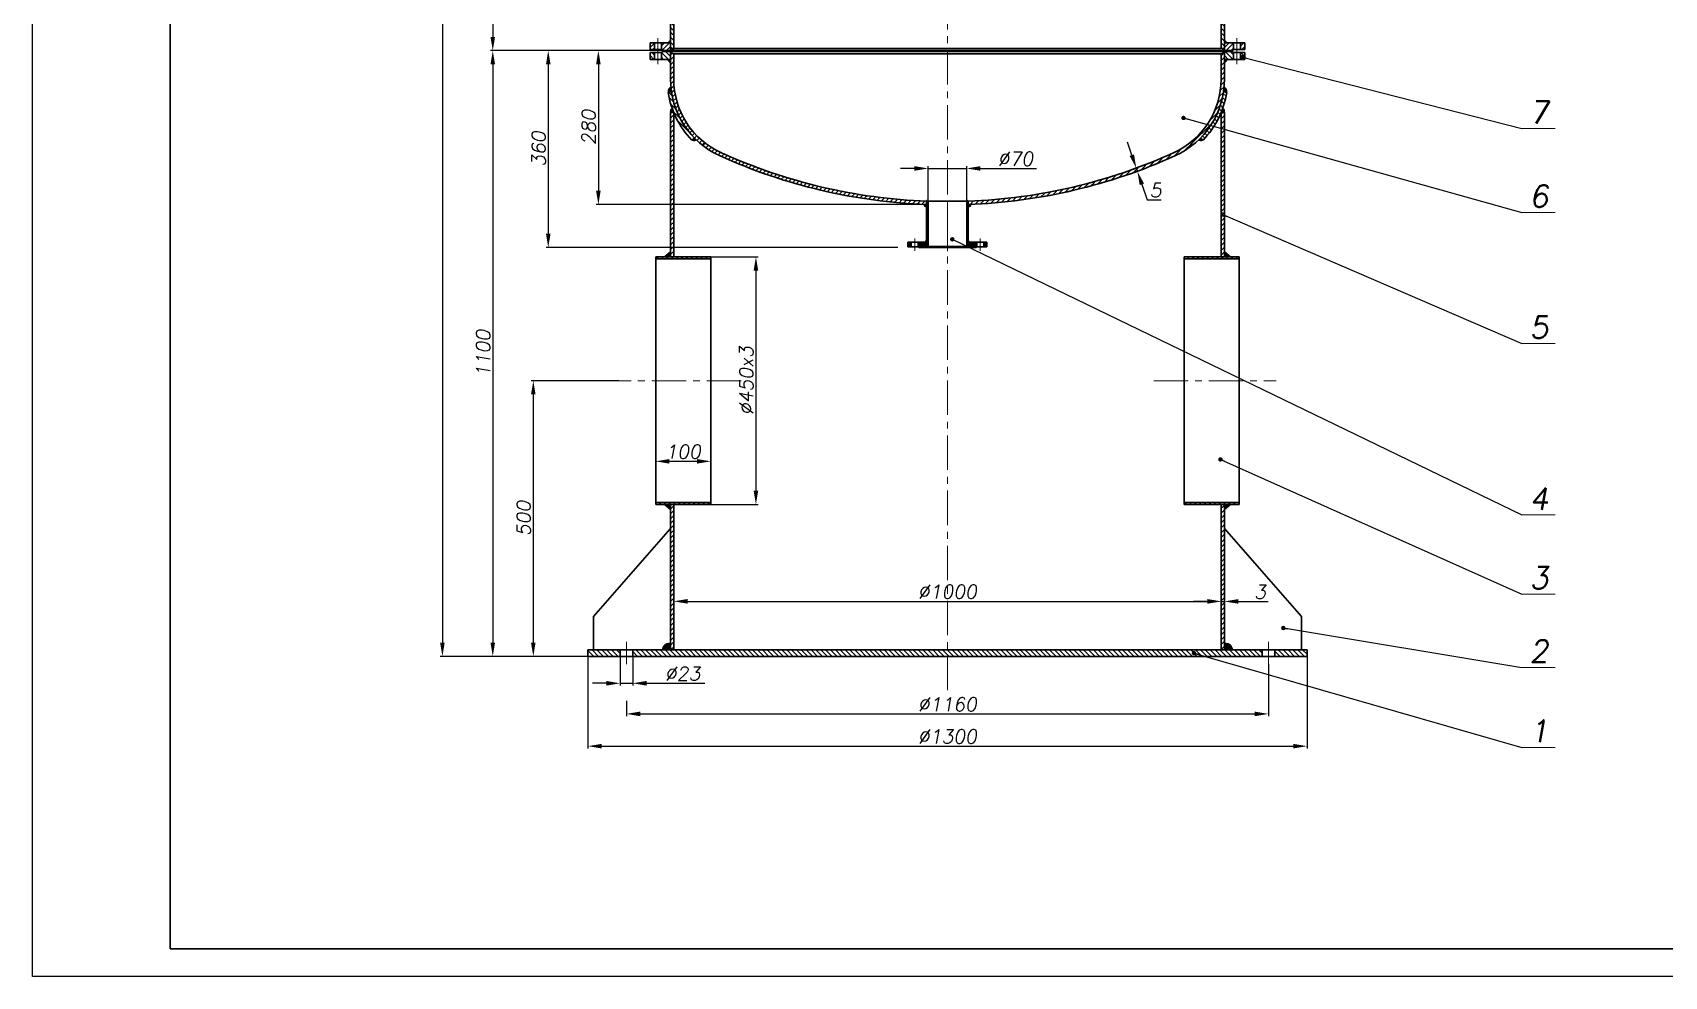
# Model space of a CAD drawing. Header units: inches. Extents: x -9 to 5931, y 0 to 8400.
# Drawn here: x -9 to 2954, y 0 to 1714 of the extents above; entities that cross this region are included whole.
import ezdxf

# ---------------------------------------------------------------- set-up
doc = ezdxf.new("R2010")
doc.units = ezdxf.units.IN
doc.header["$LTSCALE"] = 50
doc.header["$MEASUREMENT"] = 0
doc.linetypes.add('CENTER', pattern=[2, 1.25, -0.25, 0.25, -0.25])
doc.layers.get('0').update_dxf_attribs({"plot": 0})
for name, color, linetype, lineweight in [('Dam', 2, 'Continuous', 30), ('kthuoc', 3, 'Continuous', 13), ('manh', 4, 'Continuous', 13), ('Tam', 1, 'CENTER', 13)]:
    doc.layers.add(name, color=color, linetype=linetype, lineweight=lineweight)
doc.styles.add('chu2.5', font='txt.shx', dxfattribs={"oblique": 10, "height": 25})
doc.dimstyles.new('kichthuoc2.5', dxfattribs={"dimtxt": 25, "dimasz": 25, "dimexe": 4, "dimexo": 0, "dimgap": 5, "dimtad": 1, "dimtoh": 1, "dimdec": 0, "dimzin": 0, "dimdsep": 46, "dimtxsty": 'chu2.5', "dimcen": 5, "dimclrd": 256, "dimclre": 256, "dimclrt": 256, "dimadec": 0, "dimazin": 0, "dimtfac": 1, "dimtdec": 0, "dimtmove": 0, "dimatfit": 0, "dimfxl": 0, "dimtolj": 1, "dimtzin": 0, "dimarcsym": 0})
pattern_1 = [(45, (0, 494.694), (-4.419417, 4.419417), [])]
pattern_2 = [(45, (-5208.8541, -2470.9665), (-1.23743687, 1.23743687), [])]
pattern_3 = [(315, (-5208.8541, -2470.9665), (1.23743687, 1.23743687), [])]
pattern_4 = [(135, (0, 494.694), (-4.419417, -4.419417), [])]
pattern_5 = [(45, (0, 594.694), (-4.419417, 4.419417), [])]

# ---------------------------------------------------------------- blocks, each defined once
blk = doc.blocks.new('*D21')
at = {"layer": 'DEFPOINTS', "color": 0}
for p in [(1687.2, 1467.1), (1617.2, 1340.7), (1687.2, 1351.3)]:
    blk.add_point(p, dxfattribs=at)
at = {"layer": 'kthuoc', "lineweight": -2}
for p, q in [((1592.2, 1467.1), (1567.2, 1467.1)), ((1617.2, 1340.7), (1617.2, 1471.1)), ((1617.2, 1467.1), (1687.2, 1467.1)), ((1687.2, 1351.3), (1687.2, 1471.1)), ((1712.2, 1467.1), (1814.2, 1467.1))]:
    blk.add_line(p, q, dxfattribs=at)
at = {"layer": 'kthuoc'}
for points in [[(1592.2, 1471.3), (1592.2, 1462.9), (1617.2, 1467.1)], [(1712.2, 1471.3), (1712.2, 1462.9), (1687.2, 1467.1)]]:
    blk.add_solid(points, dxfattribs=at)
at = {"layer": 'kthuoc', "insert": (1775.7, 1484.6), "char_height": 25, "attachment_point": 5, "style": 'chu2.5'}
blk.add_mtext('\\A1;%%c70', dxfattribs=at)
blk = doc.blocks.new('*D19')
at = {"layer": 'DEFPOINTS', "color": 0}
for p in [(1082.7, 7549.3), (735, 581.1), (961.2, 581.1)]:
    blk.add_point(p, dxfattribs=at)
at = {"layer": 'manh', "lineweight": -2}
for p, q in [((1082.7, 7549.3), (731, 7549.3)), ((735, 7524.3), (735, 606.1)), ((961.2, 581.1), (731, 581.1))]:
    blk.add_line(p, q, dxfattribs=at)
at = {"layer": 'manh'}
for points in [[(730.8, 7524.3), (739.1, 7524.3), (735, 7549.3)], [(730.8, 606.1), (739.1, 606.1), (735, 581.1)]]:
    blk.add_solid(points, dxfattribs=at)
at = {"layer": 'manh', "insert": (717.5, 4065.2), "char_height": 25, "attachment_point": 5, "rotation": 90, "style": 'chu2.5'}
blk.add_mtext('\\A1;9000', dxfattribs=at)
blk = doc.blocks.new('*D17')
at = {"layer": 'DEFPOINTS', "color": 0}
for p in [(1264.3, 2381.1), (826.5, 1681.1), (1214, 1681.1)]:
    blk.add_point(p, dxfattribs=at)
at = {"layer": 'manh', "lineweight": -2}
for p, q in [((1264.3, 2381.1), (822.5, 2381.1)), ((826.5, 2356.1), (826.5, 1706.1)), ((1214, 1681.1), (822.5, 1681.1))]:
    blk.add_line(p, q, dxfattribs=at)
at = {"layer": 'manh'}
for points in [[(822.3, 2356.1), (830.6, 2356.1), (826.5, 2381.1)], [(822.3, 1706.1), (830.6, 1706.1), (826.5, 1681.1)]]:
    blk.add_solid(points, dxfattribs=at)
at = {"layer": 'manh', "insert": (809, 2031.1), "char_height": 25, "attachment_point": 5, "rotation": 90, "style": 'chu2.5'}
blk.add_mtext('\\A1;700', dxfattribs=at)
blk = doc.blocks.new('*D68')
at = {"layer": 'DEFPOINTS', "color": 0}
for p in [(1058.3, 1681.1), (1018.2, 1401.7), (1614.4, 1401.7)]:
    blk.add_point(p, dxfattribs=at)
at = {"layer": 'kthuoc', "lineweight": -2}
for p, q in [((1058.3, 1681.1), (1014.2, 1681.1)), ((1018.2, 1656.1), (1018.2, 1426.7)), ((1614.4, 1401.7), (1014.2, 1401.7))]:
    blk.add_line(p, q, dxfattribs=at)
at = {"layer": 'kthuoc'}
for points in [[(1014.1, 1656.1), (1022.4, 1656.1), (1018.2, 1681.1)], [(1014.1, 1426.7), (1022.4, 1426.7), (1018.2, 1401.7)]]:
    blk.add_solid(points, dxfattribs=at)
at = {"layer": 'kthuoc', "insert": (1000.7, 1541.4), "char_height": 25, "attachment_point": 5, "rotation": 90, "style": 'chu2.5'}
blk.add_mtext('\\A1;280', dxfattribs=at)
blk = doc.blocks.new('*D73')
at = {"layer": 'DEFPOINTS', "color": 0}
for p in [(877.4, 1681.1), (826.5, 581.1), (1007.2, 581.1)]:
    blk.add_point(p, dxfattribs=at)
at = {"layer": 'kthuoc', "lineweight": -2}
for p, q in [((877.4, 1681.1), (822.5, 1681.1)), ((826.5, 1656.1), (826.5, 606.1)), ((1007.2, 581.1), (822.5, 581.1))]:
    blk.add_line(p, q, dxfattribs=at)
at = {"layer": 'kthuoc'}
for points in [[(822.3, 1656.1), (830.6, 1656.1), (826.5, 1681.1)], [(822.3, 606.1), (830.6, 606.1), (826.5, 581.1)]]:
    blk.add_solid(points, dxfattribs=at)
at = {"layer": 'kthuoc', "insert": (809, 1131.1), "char_height": 25, "attachment_point": 5, "rotation": 90, "style": 'chu2.5'}
blk.add_mtext('\\A1;1100', dxfattribs=at)
blk = doc.blocks.new('*D74')
at = {"layer": 'DEFPOINTS', "color": 0}
for p in [(1055.2, 1081.7), (900.1, 581.1), (932.7, 581.1)]:
    blk.add_point(p, dxfattribs=at)
at = {"layer": 'kthuoc', "lineweight": -2}
for p, q in [((1055.2, 1081.7), (896.1, 1081.7)), ((900.1, 1056.7), (900.1, 606.1)), ((932.7, 581.1), (896.1, 581.1))]:
    blk.add_line(p, q, dxfattribs=at)
at = {"layer": 'kthuoc'}
for points in [[(895.9, 1056.7), (904.2, 1056.7), (900.1, 1081.7)], [(895.9, 606.1), (904.2, 606.1), (900.1, 581.1)]]:
    blk.add_solid(points, dxfattribs=at)
at = {"layer": 'kthuoc', "insert": (882.6, 831.4), "char_height": 25, "attachment_point": 5, "rotation": 90, "style": 'chu2.5'}
blk.add_mtext('\\A1;500', dxfattribs=at)
blk = doc.blocks.new('*D75')
at = {"layer": 'DEFPOINTS', "color": 0}
for p in [(1209.6, 1306.7), (1202.7, 856.7), (1304.4, 856.7)]:
    blk.add_point(p, dxfattribs=at)
at = {"layer": 'kthuoc', "lineweight": -2}
for p, q in [((1209.6, 1306.7), (1308.4, 1306.7)), ((1304.4, 1281.7), (1304.4, 881.7)), ((1202.7, 856.7), (1308.4, 856.7))]:
    blk.add_line(p, q, dxfattribs=at)
at = {"layer": 'kthuoc'}
for points in [[(1300.2, 1281.7), (1308.5, 1281.7), (1304.4, 1306.7)], [(1300.2, 881.7), (1308.5, 881.7), (1304.4, 856.7)]]:
    blk.add_solid(points, dxfattribs=at)
at = {"layer": 'kthuoc', "insert": (1286.9, 1081.7), "char_height": 25, "attachment_point": 5, "rotation": 90, "style": 'chu2.5'}
blk.add_mtext('\\A1;%%c450x3', dxfattribs=at)
blk = doc.blocks.new('*D76')
at = {"layer": 'DEFPOINTS', "color": 0}
for p in [(1222.3, 935.3), (1122.3, 884.3), (1222.3, 884.3)]:
    blk.add_point(p, dxfattribs=at)
at = {"layer": 'kthuoc', "lineweight": -2}
for p, q in [((1122.3, 884.3), (1122.3, 939.3)), ((1147.3, 935.3), (1197.3, 935.3)), ((1222.3, 884.3), (1222.3, 939.3))]:
    blk.add_line(p, q, dxfattribs=at)
at = {"layer": 'kthuoc'}
for points in [[(1147.3, 939.4), (1147.3, 931.1), (1122.3, 935.3)], [(1197.3, 939.4), (1197.3, 931.1), (1222.3, 935.3)]]:
    blk.add_solid(points, dxfattribs=at)
at = {"layer": 'kthuoc', "insert": (1172.3, 952.8), "char_height": 25, "attachment_point": 5, "style": 'chu2.5'}
blk.add_mtext('\\A1;100', dxfattribs=at)
blk = doc.blocks.new('*D77')
at = {"layer": 'DEFPOINTS', "color": 0}
for p in [(999.2, 587.1), (2305.2, 587.1), (2305.2, 418)]:
    blk.add_point(p, dxfattribs=at)
at = {"layer": 'kthuoc', "lineweight": -2}
for p, q in [((999.2, 587.1), (999.2, 414)), ((2305.2, 587.1), (2305.2, 414)), ((1024.2, 418), (2280.2, 418))]:
    blk.add_line(p, q, dxfattribs=at)
at = {"layer": 'kthuoc'}
for points in [[(1024.2, 422.2), (1024.2, 413.9), (999.2, 418)], [(2280.2, 422.2), (2280.2, 413.9), (2305.2, 418)]]:
    blk.add_solid(points, dxfattribs=at)
at = {"layer": 'kthuoc', "insert": (1652.2, 435.5), "char_height": 25, "attachment_point": 5, "style": 'chu2.5'}
blk.add_mtext('\\A1;%%c1300', dxfattribs=at)
blk = doc.blocks.new('*D78')
at = {"layer": 'DEFPOINTS', "color": 0}
for p in [(2235.2, 567), (1069.2, 500.6), (2235.2, 476.6)]:
    blk.add_point(p, dxfattribs=at)
at = {"layer": 'kthuoc', "lineweight": -2}
for p, q in [((2235.2, 567), (2235.2, 472.6)), ((1069.2, 500.6), (1069.2, 472.6)), ((1094.2, 476.6), (2210.2, 476.6))]:
    blk.add_line(p, q, dxfattribs=at)
at = {"layer": 'kthuoc'}
for points in [[(1094.2, 480.8), (1094.2, 472.4), (1069.2, 476.6)], [(2210.2, 480.8), (2210.2, 472.4), (2235.2, 476.6)]]:
    blk.add_solid(points, dxfattribs=at)
at = {"layer": 'kthuoc', "insert": (1652.2, 494.1), "char_height": 25, "attachment_point": 5, "style": 'chu2.5'}
blk.add_mtext('\\A1;%%c1160', dxfattribs=at)
blk = doc.blocks.new('*D79')
at = {"layer": 'DEFPOINTS', "color": 0}
for p in [(1155.2, 681), (2149.2, 681), (2149.2, 658.5)]:
    blk.add_point(p, dxfattribs=at)
at = {"layer": 'kthuoc', "lineweight": -2}
for p, q in [((2149.2, 658.5), (2149.2, 685)), ((1155.2, 681), (1155.2, 677)), ((1180.2, 681), (2124.2, 681))]:
    blk.add_line(p, q, dxfattribs=at)
at = {"layer": 'kthuoc'}
for points in [[(1180.2, 685.2), (1180.2, 676.8), (1155.2, 681)], [(2124.2, 685.2), (2124.2, 676.8), (2149.2, 681)]]:
    blk.add_solid(points, dxfattribs=at)
at = {"layer": 'kthuoc', "insert": (1652.2, 698.5), "char_height": 25, "attachment_point": 5, "style": 'chu2.5'}
blk.add_mtext('\\A1;%%c1000', dxfattribs=at)
blk = doc.blocks.new('*D80')
at = {"layer": 'DEFPOINTS', "color": 0}
for p in [(2149.2, 671.8), (2155.2, 680.8), (2155.2, 671.8)]:
    blk.add_point(p, dxfattribs=at)
at = {"layer": 'kthuoc', "lineweight": -2}
for p, q in [((2149.2, 671.8), (2149.2, 684.8)), ((2155.2, 671.8), (2155.2, 684.8)), ((2124.2, 680.8), (2099.2, 680.8)), ((2149.2, 680.8), (2155.2, 680.8)), ((2180.2, 680.8), (2234.9, 680.8))]:
    blk.add_line(p, q, dxfattribs=at)
at = {"layer": 'kthuoc'}
for points in [[(2124.2, 685), (2124.2, 676.7), (2149.2, 680.8)], [(2180.2, 685), (2180.2, 676.7), (2155.2, 680.8)]]:
    blk.add_solid(points, dxfattribs=at)
at = {"layer": 'kthuoc', "insert": (2220, 698.3), "char_height": 25, "attachment_point": 5, "style": 'chu2.5'}
blk.add_mtext('\\A1;3', dxfattribs=at)
blk = doc.blocks.new('*D81')
at = {"layer": 'DEFPOINTS', "color": 0}
for p in [(1057.7, 581.1), (1080.7, 581.1), (1080.7, 532.2)]:
    blk.add_point(p, dxfattribs=at)
at = {"layer": 'kthuoc', "lineweight": -2}
for p, q in [((1057.7, 581.1), (1057.7, 528.2)), ((1080.7, 581.1), (1080.7, 528.2)), ((1032.7, 532.2), (1007.7, 532.2)), ((1057.7, 532.2), (1080.7, 532.2)), ((1105.7, 532.2), (1211.8, 532.2))]:
    blk.add_line(p, q, dxfattribs=at)
at = {"layer": 'kthuoc'}
for points in [[(1032.7, 536.4), (1032.7, 528), (1057.7, 532.2)], [(1105.7, 536.4), (1105.7, 528), (1080.7, 532.2)]]:
    blk.add_solid(points, dxfattribs=at)
at = {"layer": 'kthuoc', "insert": (1171.3, 549.7), "char_height": 25, "attachment_point": 5, "style": 'chu2.5'}
blk.add_mtext('\\A1;%%c23', dxfattribs=at)
blk = doc.blocks.new('*D82')
at = {"layer": 'DEFPOINTS', "color": 0}
for p in [(1976.6, 1461.2), (1978.6, 1455.5), (1997.1, 1461.9)]:
    blk.add_point(p, dxfattribs=at)
at = {"layer": 'kthuoc', "lineweight": -2}
for p, q in [((1987, 1491.2), (1978.9, 1514.8)), ((1976.6, 1461.2), (1999, 1468.9)), ((1978.6, 1455.5), (2000.9, 1463.2)), ((1995.2, 1467.6), (1997.1, 1461.9)), ((2005.3, 1438.3), (2014.9, 1410.1)), ((2014.9, 1410.1), (2040.3, 1410.1))]:
    blk.add_line(p, q, dxfattribs=at)
at = {"layer": 'kthuoc'}
for points in [[(1991, 1492.6), (1983.1, 1489.9), (1995.2, 1467.6)], [(2009.2, 1439.6), (2001.3, 1436.9), (1997.1, 1461.9)]]:
    blk.add_solid(points, dxfattribs=at)
at = {"layer": 'kthuoc', "insert": (2030.1, 1427.6), "char_height": 25, "attachment_point": 5, "style": 'chu2.5'}
blk.add_mtext('\\A1;5', dxfattribs=at)
blk = doc.blocks.new('*D83')
at = {"layer": 'DEFPOINTS', "color": 0}
for p in [(975.1, 1681.1), (927.2, 1323.5), (1562.3, 1323.5)]:
    blk.add_point(p, dxfattribs=at)
at = {"layer": 'kthuoc', "lineweight": -2}
for p, q in [((975.1, 1681.1), (923.2, 1681.1)), ((927.2, 1656.1), (927.2, 1348.5)), ((1562.3, 1323.5), (923.2, 1323.5))]:
    blk.add_line(p, q, dxfattribs=at)
at = {"layer": 'kthuoc'}
for points in [[(923.1, 1656.1), (931.4, 1656.1), (927.2, 1681.1)], [(923.1, 1348.5), (931.4, 1348.5), (927.2, 1323.5)]]:
    blk.add_solid(points, dxfattribs=at)
at = {"layer": 'kthuoc', "insert": (909.7, 1502.3), "char_height": 25, "attachment_point": 5, "rotation": 90, "style": 'chu2.5'}
blk.add_mtext('\\A1;360', dxfattribs=at)

msp = doc.modelspace()

# ---------------------------------------------------------------- hatches: boundary and pattern name
at = {"layer": 'kthuoc'}
h = msp.add_hatch(dxfattribs=at)
h.set_pattern_fill('ANSI31', color=256, scale=50, angle=90, style=0)
h.set_pattern_definition(pattern_4)
h.paths.add_polyline_path([(1155.2, 1902.3), (1149.2, 1902.3), (1149.2, 1681.1), (1155.2, 1681.1)])
h = msp.add_hatch(dxfattribs=at)
h.set_pattern_fill('ANSI31', color=256, scale=50, angle=90, style=0)
h.set_pattern_definition(pattern_4)
h.paths.add_polyline_path([(2155.2, 1809.1), (2149.2, 1809.1), (2149.2, 1681.1), (2155.2, 1681.1)])
h = msp.add_hatch(dxfattribs=at)
h.set_pattern_fill('ANSI31', color=256, scale=50, style=0)
h.paths.add_polyline_path([(1120.2, 1682.8), (1112.2, 1682.8), (1112.2, 1695.3), (1120.2, 1695.3)])
h.paths.add_polyline_path([(1132.8, 1695.3), (1149.2, 1695.3), (1149.2, 1681.1), (1135.1, 1681.1), (1132.8, 1682.8)])
h = msp.add_hatch(color=256, dxfattribs=at)
h.paths.add_polyline_path([(1155.2, 1685.5), (1149.2, 1685.5), (1149.2, 1681.1)])
h.paths.add_polyline_path([(1149.2, 1700.1), (1144.3, 1695.3), (1149.2, 1695.3)])
h.paths.add_polyline_path([(1149.2, 1679.3), (1149.2, 1675.5), (1154.2, 1675.5)])
h = msp.add_hatch(color=256, dxfattribs=at)
h.paths.add_polyline_path([(2149.2, 1685.5), (2155.2, 1685.5), (2155.2, 1681.1)])
h.paths.add_polyline_path([(2155.2, 1700.1), (2160.2, 1695.3), (2155.2, 1695.3)])
h.paths.add_polyline_path([(2155.2, 1679.3), (2155.2, 1675.5), (2150.2, 1675.5)])
h = msp.add_hatch(dxfattribs=at)
h.set_pattern_fill('ANSI31', color=256, scale=50, style=0)
h.paths.add_polyline_path([(2184.2, 1682.8), (2192.2, 1682.8), (2192.2, 1695.3), (2184.2, 1695.3)])
h.paths.add_polyline_path([(2171.7, 1695.3), (2155.2, 1695.3), (2155.2, 1681.1), (2169.4, 1681.1), (2171.7, 1682.8)])
h = msp.add_hatch(dxfattribs=at)
h.set_pattern_fill('ANSI31', color=256, scale=50, angle=90, style=0)
h.paths.add_polyline_path([(1112.2, 1677.6), (1120.2, 1677.6), (1120.2, 1665.1), (1112.2, 1665.1)])
h.paths.add_polyline_path([(1132.8, 1665.1), (1132.8, 1677.6), (1135.1, 1679.3), (1149.4, 1679.3), (1149.4, 1665.1)])
h = msp.add_hatch(dxfattribs=at)
h.set_pattern_fill('ANSI38', color=256, scale=10, style=0)
h.set_pattern_definition([(45, (0, 494.6938), (-0.8838835, 0.8838835), []), (135, (0, 494.6938), (-2.6516504, 0.8838835), [3.125, -1.875])])
h.paths.add_polyline_path([(1149.2, 1681.1), (1135.1, 1681.1), (1135.1, 1679.3), (1149.2, 1679.3)])
for points in [[(1149.2, 1665.1), (1143.5, 1665.1), (1149.2, 1658.3)], [(2155.2, 1665.1), (2161, 1665.1), (2155.2, 1658.3)], [(1614.4, 1401.7, -0.001246), (1609.4, 1401.9, 0.426034), (1614.4, 1396.7)], [(1690, 1401.7, 0.001246), (1695, 1401.9, -0.426034), (1690, 1396.7)], [(1611.6, 1333.3), (1614.4, 1336.1), (1614.4, 1333.3)], [(1692.8, 1333.3), (1690, 1336.1), (1690, 1333.3)], [(1149.2, 1316.4), (1137.8, 1306.7), (1149.2, 1306.7)], [(1617.2, 1325.6), (1614.4, 1325.6), (1614.4, 1323.5)], [(1690, 1323.5), (1690, 1325.6), (1687.2, 1325.6)], [(2155.2, 1316.4), (2166.7, 1306.7), (2155.2, 1306.7)], [(1149.2, 847.1), (1137.8, 856.7), (1149.2, 856.7)], [(2155.2, 847.1), (2166.7, 856.7), (2155.2, 856.7)]]:
    msp.add_hatch(color=256, dxfattribs=at).paths.add_polyline_path(points)
h = msp.add_hatch(dxfattribs=at)
h.set_pattern_fill('ANSI31', color=256, scale=50, style=0)
h.set_pattern_definition(pattern_5)
h.paths.add_polyline_path([(1155.2, 1629.3), (1155.2, 1675.3), (1154.4, 1675.3), (1154.2, 1675.5), (1149.2, 1675.5), (1149.2, 1629.3, 0.230405), (1207.8, 1508.9), (1212.2, 1513.2, -0.2318)])
h = msp.add_hatch(dxfattribs=at)
h.set_pattern_fill('ANSI31', color=256, scale=50, style=0)
h.paths.add_polyline_path([(2149.2, 1629.3), (2149.2, 1675.3), (2150.1, 1675.3), (2150.2, 1675.5), (2155.2, 1675.5), (2155.2, 1629.3, -0.230405), (2096.7, 1508.9), (2092.3, 1513.2, 0.2318)])
h = msp.add_hatch(dxfattribs=at)
h.set_pattern_fill('ANSI31', color=256, scale=50, angle=90, style=0)
h.paths.add_polyline_path([(2192.2, 1677.6), (2184.2, 1677.6), (2184.2, 1665.1), (2192.2, 1665.1)])
h.paths.add_polyline_path([(2171.7, 1665.1), (2171.7, 1677.6), (2169.4, 1679.3), (2155.1, 1679.3), (2155.1, 1665.1)])
h = msp.add_hatch(dxfattribs=at)
h.set_pattern_fill('ANSI38', color=256, scale=10, style=0)
h.set_pattern_definition([(135, (3304.4912, 494.6938), (0.8838835, 0.8838835), []), (45, (3304.4912, 494.6938), (2.6516504, 0.8838835), [3.125, -1.875])])
h.paths.add_polyline_path([(2155.2, 1681.1), (2169.4, 1681.1), (2169.4, 1679.3), (2155.2, 1679.3)])
h = msp.add_hatch(color=256, dxfattribs=at)
edge = h.paths.add_edge_path()
edge.add_spline(control_points=[(1150, 1614.7), (1148.2, 1613.7), (1144.6, 1611.6), (1144.9, 1607.4), (1145.1, 1605.3)], knot_values=[0, 0, 0, 0, 5.610833, 11.478842, 11.478842, 11.478842, 11.478842], degree=3, periodic=0)
edge.add_line((1145.1, 1605.3), (1151, 1606.2))
edge.add_arc((1302.2, 1629.3), 153, 185.5015, 188.7123, ccw=False)
h = msp.add_hatch(dxfattribs=at)
h.set_pattern_fill('ANSI31', color=256, scale=50, angle=90, style=0)
h.set_pattern_definition([(135, (0, 594.694), (-4.419417, -4.419417), [])])
h.paths.add_polyline_path([(1188, 1518.7), (1192.3, 1522.9, -0.155583), (1151, 1606.2), (1145.1, 1605.3, 0.155583)])
h = msp.add_hatch(dxfattribs=at)
h.set_pattern_fill('ANSI31', color=256, scale=50, angle=90, style=0)
h.paths.add_polyline_path([(2116.5, 1518.7), (2112.1, 1522.9, 0.155583), (2153.5, 1606.2), (2159.4, 1605.3, -0.155583)])
h = msp.add_hatch(color=256, dxfattribs=at)
edge = h.paths.add_edge_path()
edge.add_spline(control_points=[(2159.4, 1605.3), (2159.6, 1607.4), (2159.9, 1611.6), (2156.3, 1613.7), (2154.5, 1614.7)], knot_values=[0, 0, 0, 0, 5.868009, 11.478842, 11.478842, 11.478842, 11.478842], degree=3, periodic=0)
edge.add_arc((2002.2, 1629.3), 153, 351.2877, 354.4985, ccw=False)
edge.add_line((2153.5, 1606.2), (2159.4, 1605.3))
h = msp.add_hatch(color=256, dxfattribs=at)
edge = h.paths.add_edge_path()
edge.add_spline(control_points=[(1152.4, 1576.1), (1151.1, 1575.4), (1148.3, 1573.8), (1148.9, 1570.5), (1149.2, 1568.7)], knot_values=[0, 0, 0, 0, 4.12587, 8.89628, 8.89628, 8.89628, 8.89628], degree=3, periodic=0)
edge.add_line((1149.2, 1568.7), (1155.2, 1568.7))
edge.add_arc((1302.2, 1629.3), 159, 199.5593, 202.4027, ccw=False)
h = msp.add_hatch(color=256, dxfattribs=at)
edge = h.paths.add_edge_path()
edge.add_spline(control_points=[(2152.1, 1576.1), (2153.4, 1575.4), (2156.2, 1573.8), (2155.6, 1570.5), (2155.2, 1568.7)], knot_values=[0, 0, 0, 0, 4.12587, 8.89628, 8.89628, 8.89628, 8.89628], degree=3, periodic=0)
edge.add_line((2155.2, 1568.7), (2149.2, 1568.7))
edge.add_arc((2002.2, 1629.3), 159, -22.4027, -19.5593)
h = msp.add_hatch(dxfattribs=at)
h.set_pattern_fill('ANSI31', color=256, scale=50, style=0)
h.set_pattern_definition(pattern_5)
h.paths.add_polyline_path([(1155.2, 1568.7), (1149.2, 1568.7), (1149.2, 1306.7), (1155.2, 1306.7)])
h = msp.add_hatch(dxfattribs=at)
h.set_pattern_fill('ANSI31', color=256, scale=50, style=0)
h.paths.add_polyline_path([(2149.2, 1568.7), (2155.2, 1568.7), (2155.2, 1306.7), (2149.2, 1306.7)])
h = msp.add_hatch(color=256, dxfattribs=at)
edge = h.paths.add_edge_path()
edge.add_line((1192.3, 1522.9), (1188, 1518.7))
edge.add_spline(control_points=[(1188, 1518.7), (1189.8, 1517.8), (1192.8, 1516.2), (1195.7, 1517.9), (1196.8, 1518.5)], knot_values=[0, 0, 0, 0, 5.614912, 9.292073, 9.292073, 9.292073, 9.292073], degree=3, periodic=0)
edge.add_arc((1302.2, 1629.3), 153, 224.0856, 226.4228, ccw=False)
h = msp.add_hatch(dxfattribs=at)
h.set_pattern_fill('ANSI31', color=256, scale=50, style=0)
h.set_pattern_definition(pattern_1)
h.paths.add_polyline_path([(1517.2, 1415.1, -0.072301), (1241.3, 1494.5, -0.063914), (1209.2, 1514.2), (1205.7, 1510.6, 0.064627), (1239.2, 1489.9, 0.072472), (1517.2, 1410.1)])
h = msp.add_hatch(dxfattribs=at)
h.set_pattern_fill('ANSI31', color=256, scale=50, style=0)
h.paths.add_polyline_path([(1787.2, 1415.1, 0.072301), (2063.2, 1494.5, 0.063914), (2095.3, 1514.2), (2098.8, 1510.6, -0.064627), (2065.2, 1489.9, -0.072472), (1787.2, 1410.1)])
h = msp.add_hatch(color=256, dxfattribs=at)
edge = h.paths.add_edge_path()
edge.add_spline(control_points=[(2107.7, 1518.5), (2108.8, 1517.9), (2111.7, 1516.2), (2114.6, 1517.8), (2116.5, 1518.7)], knot_values=[0, 0, 0, 0, 3.677161, 9.292073, 9.292073, 9.292073, 9.292073], degree=3, periodic=0)
edge.add_line((2116.5, 1518.7), (2112.1, 1522.9))
edge.add_arc((2002.2, 1629.3), 153, 313.5772, 315.9144, ccw=False)
h = msp.add_hatch(dxfattribs=at)
h.set_pattern_fill('ANSI31', color=256, scale=50, style=0)
h.set_pattern_definition(pattern_1)
h.paths.add_polyline_path([(1514.9, 1415.4), (1513.7, 1410.6, 0.02523), (1614.4, 1401.7), (1614.4, 1406.7, -0.025057)])
h = msp.add_hatch(dxfattribs=at)
h.set_pattern_fill('ANSI31', color=256, scale=14, style=0)
h.set_pattern_definition([(45, (22598.5065, 740.8657), (-1.23743687, 1.23743687), [])])
h.paths.add_polyline_path([(1617.2, 1409.8), (1614.4, 1409.8), (1614.4, 1395.2), (1617.2, 1395.2)])
h.paths.add_polyline_path([(1687.2, 1395.2), (1690, 1395.2), (1690, 1409.8), (1687.2, 1409.8)])
h = msp.add_hatch(dxfattribs=at)
h.set_pattern_fill('ANSI31', color=256, scale=14, style=0)
h.set_pattern_definition(pattern_2)
h.paths.add_polyline_path([(1614.4, 1325.6), (1617.2, 1325.6), (1617.2, 1393.5), (1614.4, 1393.5)])
h = msp.add_hatch(dxfattribs=at)
h.set_pattern_fill('ANSI31', color=256, scale=14, style=0)
h.set_pattern_definition(pattern_2)
h.paths.add_polyline_path([(1690, 1325.6), (1690, 1393.5), (1687.2, 1393.5), (1687.2, 1325.6)])
h = msp.add_hatch(dxfattribs=at)
h.set_pattern_fill('ANSI31', color=256, scale=50, style=0)
h.paths.add_polyline_path([(1690, 1407.7), (1690, 1401.7, 0.028526), (1803.9, 1412.5), (1800.7, 1418.1, -0.02788)])
h = msp.add_hatch(dxfattribs=at)
h.set_pattern_fill('ANSI31', color=256, scale=50, angle=90, style=0)
h.paths.add_polyline_path([(1222.3, 1306.7), (1122.3, 1306.7), (1122.3, 1302.7), (1222.3, 1302.7)])
h = msp.add_hatch(dxfattribs=at)
h.set_pattern_fill('ANSI31', color=256, scale=14, angle=-90, style=0)
h.set_pattern_definition(pattern_3)
h.paths.add_polyline_path([(1586.4, 1324.9), (1586.4, 1333.3), (1580.5, 1333.3), (1580.5, 1324.9)])
h.paths.add_polyline_path([(1614.4, 1323.5), (1614.4, 1333.3), (1599, 1333.3), (1599, 1324.9), (1600.4, 1323.5)])
h = msp.add_hatch(dxfattribs=at)
h.set_pattern_fill('ANSI31', color=256, scale=14, angle=-90, style=0)
h.set_pattern_definition(pattern_3)
h.paths.add_polyline_path([(1724, 1324.9), (1724, 1333.3), (1718, 1333.3), (1718, 1324.9)])
h.paths.add_polyline_path([(1704, 1323.5), (1705.4, 1324.9), (1705.4, 1333.3), (1690, 1333.3), (1690, 1323.5)])
h = msp.add_hatch(dxfattribs=at)
h.set_pattern_fill('ANSI31', color=256, scale=50, angle=90, style=0)
h.paths.add_polyline_path([(2182.2, 1302.7), (2182.2, 1306.7), (2082.2, 1306.7), (2082.2, 1302.7)])
h = msp.add_hatch(dxfattribs=at)
h.set_pattern_fill('ANSI31', color=256, scale=50, angle=90, style=0)
h.paths.add_polyline_path([(1222.3, 860.7), (1122.3, 860.7), (1122.3, 856.7), (1222.3, 856.7)])
h = msp.add_hatch(dxfattribs=at)
h.set_pattern_fill('ANSI31', color=256, scale=50, angle=90, style=0)
h.paths.add_polyline_path([(2082.2, 860.7), (2182.2, 860.7), (2182.2, 856.7), (2082.2, 856.7)])
h = msp.add_hatch(dxfattribs=at)
h.set_pattern_fill('ANSI31', color=256, scale=50, style=0)
h.paths.add_polyline_path([(1149.2, 593.1), (1155.2, 593.1), (1155.2, 856.7), (1149.2, 856.7)])
h = msp.add_hatch(dxfattribs=at)
h.set_pattern_fill('ANSI31', color=256, scale=50, style=0)
h.paths.add_polyline_path([(2155.2, 593.1), (2149.2, 593.1), (2149.2, 856.7), (2155.2, 856.7)])
h = msp.add_hatch(dxfattribs=at)
h.set_pattern_fill('ANSI31', color=256, scale=50, angle=90, style=0)
h.paths.add_polyline_path([(999.2, 593.1), (999.2, 581.1), (1057.7, 581.1), (1057.7, 593.1)])
h.paths.add_polyline_path([(1652.2, 581.1), (1652.2, 593.1), (1080.7, 593.1), (1080.7, 581.1)])
h.paths.add_polyline_path([(1652.2, 593.1), (1652.2, 581.1), (2223.7, 581.1), (2223.7, 593.1)])
h.paths.add_polyline_path([(2305.2, 581.1), (2305.2, 593.1), (2246.7, 593.1), (2246.7, 581.1)])
h = msp.add_hatch(color=256, dxfattribs=at)
edge = h.paths.add_edge_path()
edge.add_spline(control_points=[(1149.2, 605.9), (1144.7, 604.9), (1137, 603.3), (1135.1, 596), (1134.3, 593.1)], knot_values=[0, 0, 0, 0, 12.767967, 21.245977, 21.245977, 21.245977, 21.245977], degree=3, periodic=0)
edge.add_line((1134.3, 593.1), (1149.2, 593.1))
edge.add_line((1149.2, 593.1), (1149.2, 605.9))
h = msp.add_hatch(color=256, dxfattribs=at)
edge = h.paths.add_edge_path()
edge.add_spline(control_points=[(2155.2, 605.9), (2159.8, 604.9), (2167.5, 603.3), (2169.4, 596), (2170.2, 593.1)], knot_values=[0, 0, 0, 0, 12.767967, 21.245977, 21.245977, 21.245977, 21.245977], degree=3, periodic=0)
edge.add_line((2170.2, 593.1), (2155.2, 593.1))
edge.add_line((2155.2, 593.1), (2155.2, 605.9))

# ---------------------------------------------------------------- linework, layer by layer
msp.add_lwpolyline([(-9.2, 0), (-9.2, 8400), (5930.8, 8400), (5930.8, 0), (-9.2, 0)], close=True)
at = {"layer": 'Dam'}
for p, q in [((240.8, 50), (240.8, 8350)), ((1149.2, 2908.5), (1149.2, 1681.1)), ((1155.2, 2908.5), (1155.2, 1685.1)), ((2149.2, 1809.1), (2149.2, 1685.1)), ((2155.2, 1809.1), (2155.2, 1681.1)), ((1112.2, 1682.8), (1112.2, 1695.3)), ((1112.2, 1695.3), (1149.2, 1695.3)), ((1120.2, 1682.8), (1120.2, 1695.3)), ((1132.8, 1682.8), (1132.8, 1695.3)), ((2192.2, 1695.3), (2155.2, 1695.3)), ((2171.7, 1682.8), (2171.7, 1695.3)), ((2184.2, 1682.8), (2184.2, 1695.3)), ((2192.2, 1682.8), (2192.2, 1695.3)), ((1112.2, 1682.8), (1132.8, 1682.8)), ((1132.8, 1677.6), (1112.2, 1677.6)), ((1112.2, 1665.1), (1112.2, 1677.6)), ((1112.2, 1665.1), (1149.2, 1665.1)), ((1120.2, 1665.1), (1120.2, 1677.6)), ((1135.1, 1681.1), (1132.8, 1682.8)), ((1135.1, 1679.3), (1132.8, 1677.6)), ((1132.8, 1665.1), (1132.8, 1677.6)), ((1135.1, 1679.3), (1135.1, 1681.1)), ((1135.1, 1681.1), (1652.2, 1681.1)), ((1135.1, 1679.3), (1652.2, 1679.3)), ((1149.2, 1629.3), (1149.2, 1679.3)), ((1154.2, 1675.3), (1652.2, 1675.3)), ((1155.2, 1685.1), (1652.2, 1685.1)), ((1155.2, 1629.3), (1155.2, 1675.3)), ((2149.2, 1685.1), (1652.2, 1685.1)), ((2169.4, 1681.1), (1652.2, 1681.1)), ((2169.4, 1679.3), (1652.2, 1679.3)), ((2150.2, 1675.3), (1652.2, 1675.3)), ((2149.2, 1629.3), (2149.2, 1675.3)), ((2155.2, 1629.3), (2155.2, 1679.3)), ((2192.2, 1665.1), (2155.2, 1665.1)), ((2169.4, 1681.1), (2171.7, 1682.8)), ((2169.4, 1679.3), (2169.4, 1681.1)), ((2169.4, 1679.3), (2171.7, 1677.6)), ((2192.2, 1682.8), (2171.7, 1682.8)), ((2171.7, 1665.1), (2171.7, 1677.6)), ((2171.7, 1677.6), (2192.2, 1677.6)), ((2184.2, 1665.1), (2184.2, 1677.6)), ((2192.2, 1665.1), (2192.2, 1677.6)), ((1151, 1606.2), (1145.1, 1605.3)), ((2153.5, 1606.2), (2159.4, 1605.3)), ((1192.3, 1522.9), (1188, 1518.7)), ((2112.1, 1522.9), (2116.5, 1518.7)), ((1614.4, 1407.6), (1690, 1407.6)), ((1614.4, 1407.6), (1614.4, 1323.5)), ((1614.4, 1393.5), (1614.4, 1323.5)), ((1617.2, 1407.6), (1617.2, 1325.6)), ((1687.2, 1407.6), (1687.2, 1325.6)), ((1690, 1407.6), (1690, 1323.5)), ((1690, 1393.5), (1690, 1323.5)), ((1611.6, 1333.3), (1614.4, 1336.1)), ((1692.8, 1333.3), (1690, 1336.1)), ((1580.5, 1333.3), (1580.5, 1324.9)), ((1580.5, 1333.3), (1614.4, 1333.3)), ((1580.5, 1324.9), (1599, 1324.9)), ((1586.4, 1333.3), (1586.4, 1324.9)), ((1599, 1333.3), (1599, 1324.9)), ((1599, 1324.9), (1600.4, 1323.5)), ((1600.4, 1323.5), (1652.2, 1323.5)), ((1614.4, 1325.6), (1652.2, 1325.6)), ((1614.4, 1323.5), (1617.2, 1325.6)), ((1690, 1325.6), (1652.2, 1325.6)), ((1704, 1323.5), (1652.2, 1323.5)), ((1690, 1323.5), (1687.2, 1325.6)), ((1724, 1333.3), (1690, 1333.3)), ((1705.4, 1324.9), (1704, 1323.5)), ((1705.4, 1333.3), (1705.4, 1324.9)), ((1724, 1324.9), (1705.4, 1324.9)), ((1718, 1333.3), (1718, 1324.9)), ((1724, 1333.3), (1724, 1324.9)), ((240.8, 50), (4480.8, 50))]:
    msp.add_line(p, q, dxfattribs=at)
at = {"layer": 'Dam', "color": 2}
for p, q in [((1149.2, 1306.7), (1149.2, 1568.7)), ((1155.2, 1568.7), (1149.2, 1568.7)), ((1155.2, 1306.7), (1155.2, 1568.7)), ((2149.2, 1306.7), (2149.2, 1568.7)), ((2149.2, 1568.7), (2155.2, 1568.7)), ((2155.2, 1306.7), (2155.2, 1568.7)), ((1122.3, 1306.7), (1122.3, 856.7)), ((1222.3, 1306.7), (1122.3, 1306.7)), ((1222.3, 1306.7), (1222.3, 856.7)), ((2082.2, 1306.7), (2182.2, 1306.7)), ((2082.2, 1306.7), (2082.2, 856.7)), ((2182.2, 1306.7), (2182.2, 856.7)), ((1222.3, 1302.7), (1122.3, 1302.7)), ((2082.2, 1302.7), (2182.2, 1302.7)), ((1222.3, 860.7), (1122.3, 860.7)), ((2082.2, 860.7), (2182.2, 860.7)), ((1222.3, 856.7), (1122.3, 856.7)), ((1149.2, 593.1), (1149.2, 856.7)), ((1155.2, 593.1), (1155.2, 856.7)), ((2082.2, 856.7), (2182.2, 856.7)), ((2149.2, 593.1), (2149.2, 856.7)), ((2155.2, 593.1), (2155.2, 856.7)), ((1149.2, 813.1), (1009.2, 653.7)), ((2155.2, 813.1), (2295.2, 653.7)), ((1009.2, 653.7), (1009.2, 593.1)), ((2295.2, 653.7), (2295.2, 593.1)), ((999.2, 593.1), (2305.2, 593.1)), ((999.2, 581.1), (999.2, 593.1)), ((1057.7, 581.1), (1057.7, 593.1)), ((1080.7, 581.1), (1080.7, 593.1)), ((2223.7, 581.1), (2223.7, 593.1)), ((2246.7, 581.1), (2246.7, 593.1)), ((2305.2, 581.1), (2305.2, 593.1)), ((2305.2, 581.1), (999.2, 581.1))]:
    msp.add_line(p, q, dxfattribs=at)
at = {"layer": 'Dam'}
for centre, radius, start, end in [((1302.2, 1629.3), 159, 188.7123, 224.0856), ((1302.2, 1629.3), 153, 180, 245.6843), ((1302.2, 1629.3), 147, 180, 245.6843), ((2002.2, 1629.3), 147, 294.3157, 0), ((2002.2, 1629.3), 153, 294.3157, 0), ((2002.2, 1629.3), 159, 315.9144, 351.2877), ((1652.2, 2403.9), 1003, 245.6843, 267.8402), ((1652.2, 2403.9), 997, 245.6843, 267.8402), ((1652.2, 2403.9), 997, 272.1598, 294.3157), ((1652.2, 2403.9), 1003, 272.1598, 294.3157)]:
    msp.add_arc(centre, radius, start, end, dxfattribs=at)
at = {"layer": 'kthuoc'}
for p, q in [((1144.3, 1695.3), (1149.2, 1700.1)), ((2160.2, 1695.3), (2155.2, 1700.1)), ((1143.5, 1665.1), (1149.2, 1658.3)), ((1149.2, 1681.1), (1155.2, 1685.5)), ((1155.2, 1685.5), (1149.2, 1685.5)), ((1149.2, 1682.8), (1149.2, 1678.3)), ((1149.2, 1679.3), (1154.2, 1675.5)), ((1154.2, 1675.5), (1149.2, 1675.5)), ((2149.2, 1685.5), (2155.2, 1685.5)), ((2155.2, 1681.1), (2149.2, 1685.5)), ((2155.2, 1679.3), (2150.2, 1675.5)), ((2150.2, 1675.5), (2155.2, 1675.5)), ((2161, 1665.1), (2155.2, 1658.3)), ((2695.4, 1539.4), (2756, 1539.4)), ((2695.4, 1387.1), (2756, 1387.1)), ((1149.2, 1316.4), (1137.8, 1306.7)), ((2155.2, 1316.4), (2166.7, 1306.7)), ((2695.4, 1149.2), (2756, 1149.2)), ((1149.2, 847.1), (1137.8, 856.7)), ((2155.2, 847.1), (2166.7, 856.7)), ((2695.4, 837.8), (2756, 837.8)), ((2695.4, 694.1), (2756, 694.1)), ((2695.4, 560.9), (2756, 560.9)), ((2695.4, 415.8), (2756, 415.8))]:
    msp.add_line(p, q, dxfattribs=at)
for centre, start, end in [((1614.4, 1401.7), 177.6974, 270), ((1690, 1401.7), 270, 2.3026)]:
    msp.add_arc(centre, 5, start, end, dxfattribs=at)
for points in [[(1145.1, 1605.3), (1145.6, 1611.1), (1150, 1614.7)], [(2159.4, 1605.3), (2158.9, 1611.1), (2154.5, 1614.7)], [(1149.2, 1568.7), (1149.2, 1573.5), (1152.4, 1576.1)], [(2155.2, 1568.7), (2155.3, 1573.5), (2152.1, 1576.1)], [(1188, 1518.7), (1193.4, 1517.1), (1196.8, 1518.5)], [(2116.5, 1518.7), (2111.1, 1517.1), (2107.7, 1518.5)], [(1149.2, 605.9), (1137.5, 600.9), (1134.3, 593.1)], [(2155.2, 605.9), (2167, 600.9), (2170.2, 593.1)]]:
    msp.add_spline(points, degree=3, dxfattribs=at)
at = {"layer": 'manh'}
msp.add_line((1693.6, 1400.9), (1690, 1397.2), dxfattribs=at)
at = {"layer": 'Tam'}
for p, q in [((1652.2, 519.6), (1652.2, 7563)), ((1126.5, 1656.7), (1126.5, 1703.6)), ((2178, 1656.7), (2178, 1703.6)), ((1652.2, 1404.1), (1652.2, 1310.9)), ((1592.7, 1340.1), (1592.7, 1317.3)), ((1711.7, 1340.1), (1711.7, 1317.3)), ((1277.7, 1081.7), (1055.2, 1081.7)), ((2026.8, 1081.7), (2249.3, 1081.7)), ((1069.2, 567), (1069.2, 607.6)), ((2235.2, 567), (2235.2, 607.6))]:
    msp.add_line(p, q, dxfattribs=at)

# ---------------------------------------------------------------- texts
at = {"layer": 'manh', "char_height": 40, "attachment_point": 9, "style": 'chu2.5'}
for s, insert in [('7', (2743.6, 1549)), ('6', (2743.6, 1396.7)), ('5', (2743.6, 1158.8)), ('4', (2743.6, 847.4)), ('3', (2743.6, 703.7)), ('2', (2743.6, 570.5)), ('1', (2743.6, 425.5))]:
    msp.add_mtext(s, dxfattribs=dict(at, insert=insert))

# ---------------------------------------------------------------- dimensions: what is measured, and where the dimension line sits
at = {"layer": 'kthuoc'}
dim = msp.add_linear_dim(base=(826.5, 581.1), p1=(877.4, 1681.1), p2=(1007.2, 581.1), angle=90, dimstyle='kichthuoc2.5', dxfattribs=at)
dim.commit()
dim.dimension.update_dxf_attribs({"geometry": '*D73', "text_midpoint": (809, 1131.1)})
for base, p1, p2, text, picture, middle in [((927.2, 1323.5), (975.1, 1681.1), (1562.3, 1323.5), '360', '*D83', (909.7, 1502.3)), ((1018.2, 1401.7), (1058.3, 1681.1), (1614.4, 1401.7), '280', '*D68', (1000.7, 1541.4)), ((1304.4, 856.7), (1209.6, 1306.7), (1202.7, 856.7), '%%c<>x3', '*D75', (1286.9, 1081.7)), ((900.1, 581.1), (1055.2, 1081.7), (932.7, 581.1), '500', '*D74', (882.6, 831.4))]:
    dim = msp.add_linear_dim(base=base, p1=p1, p2=p2, angle=90, text=text, dimstyle='kichthuoc2.5', dxfattribs=at)
    dim.commit()
    dim.dimension.update_dxf_attribs({"geometry": picture, "text_midpoint": middle})
dim = msp.add_linear_dim(base=(1997.1, 1461.9), p1=(1976.6, 1461.2), p2=(1978.6, 1455.5), angle=288.9866, text='5', dimstyle='kichthuoc2.5', dxfattribs=at)
dim.commit()
dim.dimension.update_dxf_attribs({"geometry": '*D82', "text_midpoint": (2030.1, 1410.1), "dimtype": 161})
for base, p1, p2, text, picture, middle in [((1687.2, 1467.1), (1617.2, 1340.7), (1687.2, 1351.3), '%%c<>', '*D21', (1775.7, 1484.6)), ((2149.2, 681), (1155.2, 681), (2149.2, 658.5), '%%c1000', '*D79', (1652.2, 698.5)), ((2155.2, 680.8), (2149.2, 671.8), (2155.2, 671.8), '3', '*D80', (2220, 698.3)), ((2305.2, 418), (999.2, 587.1), (2305.2, 587.1), '%%c1300', '*D77', (1652.2, 435.5)), ((1080.7, 532.2), (1057.7, 581.1), (1080.7, 581.1), '%%c<>', '*D81', (1171.3, 549.7)), ((2235.2, 476.6), (1069.2, 500.6), (2235.2, 567), '%%c1160', '*D78', (1652.2, 494.1))]:
    dim = msp.add_linear_dim(base=base, p1=p1, p2=p2, text=text, dimstyle='kichthuoc2.5', dxfattribs=at)
    dim.commit()
    dim.dimension.update_dxf_attribs({"geometry": picture, "text_midpoint": middle})
dim = msp.add_linear_dim(base=(1222.3, 935.3), p1=(1122.3, 884.3), p2=(1222.3, 884.3), dimstyle='kichthuoc2.5', dxfattribs=at)
dim.commit()
dim.dimension.update_dxf_attribs({"geometry": '*D76', "text_midpoint": (1172.3, 952.8)})
at = {"layer": 'manh'}
dim = msp.add_linear_dim(base=(735, 581.1), p1=(1082.7, 7549.3), p2=(961.2, 581.1), angle=90, text='9000', dimstyle='kichthuoc2.5', dxfattribs=at)
dim.commit()
dim.dimension.update_dxf_attribs({"geometry": '*D19', "text_midpoint": (717.5, 4065.2)})
dim = msp.add_linear_dim(base=(826.5, 1681.1), p1=(1264.3, 2381.1), p2=(1214, 1681.1), angle=90, dimstyle='kichthuoc2.5', override={"dimtmove": 1}, dxfattribs=at)
dim.commit()
dim.dimension.update_dxf_attribs({"geometry": '*D17', "text_midpoint": (809, 2031.1)})

# ---------------------------------------------------------------- leaders
at = {"layer": 'kthuoc'}
for points, override in [([(2188.2, 1669.2), (2695.4, 1539.4)], {"dimasz": 8, "dimtad": 0, "dimldrblk": 'Dot'}), ([(2080.9, 1558.8), (2695.4, 1387.1)], {"dimasz": 8, "dimtad": 0, "dimldrblk": 'Dot'}), ([(2152.2, 1383.3), (2695.4, 1149.2)], {"dimasz": 8, "dimtad": 0, "dimldrblk": 'Dot'}), ([(1661, 1338.4), (2695.4, 837.8)], {"dimasz": 8, "dimtad": 0, "dimldrblk": 'Dot'}), ([(2147.9, 938.7), (2695.4, 694.1)], {"dimasz": 8, "dimtad": 0, "dimldrblk": 'Dot'}), ([(2262.2, 632.6), (2695.4, 560.9)], {"dimasz": 8, "dimtad": 0, "dimldrblk": 'Dot'}), ([(2099.9, 587.1), (2695.4, 415.8)], {"dimasz": 8, "dimgap": 5, "dimtad": 0, "dimldrblk": 'Dot'})]:
    msp.add_leader(points, dimstyle='kichthuoc2.5', override=override, dxfattribs=at)

doc.saveas('drawing.dxf')
